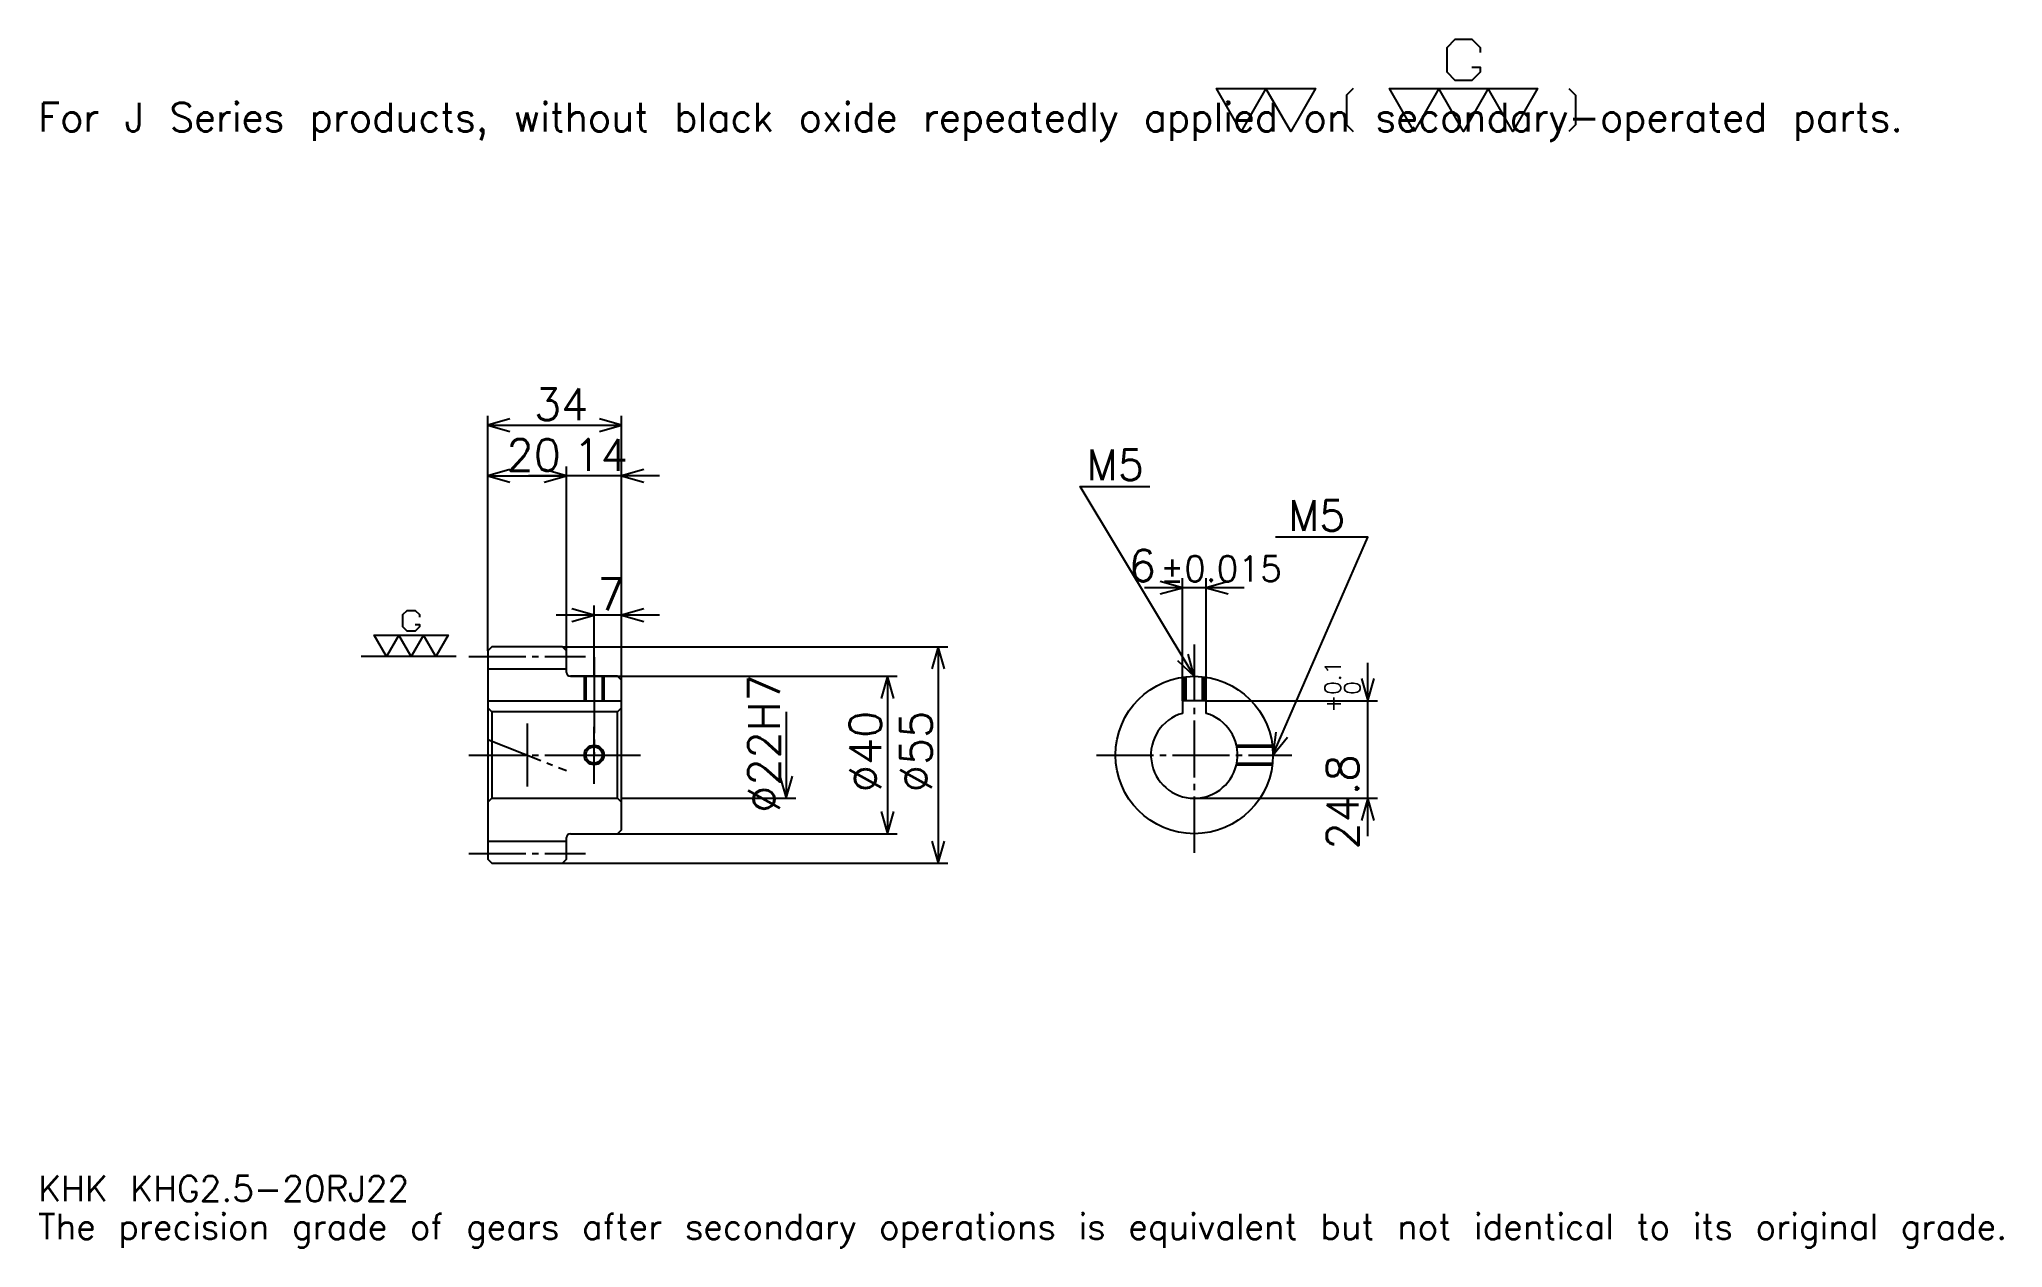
# Model space of a CAD drawing. Extents: x 16 to 515, y 6 to 313.
import ezdxf

# ---------------------------------------------------------------- set-up
doc = ezdxf.new("R2010")
doc.units = 0
doc.linetypes.add('DASHDOT', pattern=[19.304349, 14.478261, -1.608696, 1.608696, -1.608696])
doc.layers.get('0').update_dxf_attribs({"linetype": 'CONTINUOUS'})
doc.layers.add('DASHDOT', color=6, linetype='DASHDOT')
doc.styles.add('KANJI', font='TXT', dxfattribs={"bigfont": 'BIGFONT'})

msp = doc.modelspace()

# ---------------------------------------------------------------- linework, layer by layer
at = {"color": 5}
for p, q in [((130.304352, 158.608704), (130.304352, 217.326096)), ((130.304352, 214.913055), (164.304352, 214.913055)), ((164.304352, 158.608704), (164.304352, 217.326096)), ((130.304352, 202.043488), (150.304352, 202.043488)), ((173.956528, 202.043488), (140.652176, 202.043488)), ((150.304352, 158.608704), (150.304352, 204.456528)), ((306.782593, 144.908707), (306.782593, 176.043488)), ((312.782593, 144.908707), (312.782593, 176.043488)), ((322.434784, 173.630447), (297.130432, 173.630447)), ((173.956528, 166.652191), (147.652176, 166.652191)), ((157.304352, 158.608704), (157.304352, 169.065231)), ((130.304352, 157.608704), (130.304352, 158.608704)), ((149.304352, 158.608704), (164.304352, 158.608704)), ((150.304352, 157.608704), (150.304352, 158.608704)), ((157.304352, 151.108704), (157.304352, 158.608704)), ((157.304352, 151.108704), (157.304352, 158.608704)), ((164.304352, 158.608704), (247.152176, 158.608704)), ((164.304352, 150.108704), (164.304352, 158.608704)), ((244.739136, 158.608704), (244.739136, 103.608704)), ((151.304352, 151.108704), (164.304352, 151.108704)), ((164.304352, 151.108704), (234.282608, 151.108704)), ((231.869568, 151.108704), (231.869568, 111.108704)), ((353.913025, 110.456528), (353.913025, 154.560883)), ((312.782593, 144.908707), (356.32608, 144.908707)), ((206.130432, 142.108704), (206.130432, 120.108704)), ((164.304352, 120.108704), (208.543488, 120.108704)), ((309.782593, 120.108704), (356.32608, 120.108704)), ((151.304352, 111.108704), (164.304352, 111.108704)), ((164.304352, 111.108704), (234.282608, 111.108704)), ((149.304352, 103.608704), (164.304352, 103.608704)), ((164.304352, 103.608704), (247.152176, 103.608704))]:
    msp.add_line(p, q, dxfattribs=at)
at = {"color": 7}
for p, q in [((122.260872, 156.108704), (98.13044, 156.108704)), ((140.304352, 139.152176), (140.304352, 123.065224))]:
    msp.add_line(p, q, dxfattribs=at)
at = {"color": 4}
for p, q in [((130.304352, 152.983704), (150.304352, 152.983704)), ((130.304352, 144.908707), (164.304352, 144.908707)), ((131.304352, 142.108704), (131.304352, 120.108704)), ((163.304352, 142.108704), (164.304352, 143.108704)), ((163.304352, 120.108704), (164.304352, 119.108704)), ((130.304352, 109.233704), (150.304352, 109.233704))]:
    msp.add_line(p, q, dxfattribs=at)
at = {"color": 7}
for points in [[(380.295654, 305.87738), (382.386963, 305.87738), (382.386963, 304.62262), (380.295654, 302.531311), (376.113037, 302.531311), (374.021759, 304.62262), (374.021759, 310.896515), (376.113037, 312.987823), (380.295654, 312.987823), (382.386963, 310.896515), (382.386963, 309.641724)], [(321.739136, 289.565216), (315.46521, 300.440002), (340.560883, 300.440002), (334.286957, 289.565216), (328.013062, 300.440002), (321.739136, 289.565216)], [(350.180878, 300.440002), (348.507843, 298.766968), (348.507843, 291.238251), (350.180878, 289.565216)], [(365.656525, 289.565216), (359.382629, 300.440002), (397.026093, 300.440002), (390.752197, 289.565216), (384.478271, 300.440002), (378.204346, 289.565216), (371.93045, 300.440002), (365.656525, 289.565216)], [(404.973053, 300.440002), (406.646088, 298.766968), (406.646088, 291.238251), (404.973053, 289.565216)], [(111.884789, 164.264786), (112.930435, 164.264786), (112.930435, 163.63739), (111.884789, 162.591751), (109.793488, 162.591751), (108.747833, 163.63739), (108.747833, 166.774353), (109.793488, 167.820007), (111.884789, 167.820007), (112.930435, 166.774353), (112.930435, 166.146973)], [(104.565224, 156.108704), (101.428268, 161.546097), (120.250008, 161.546097), (117.113045, 156.108704), (113.976089, 161.546097), (110.839134, 156.108704), (107.702179, 161.546097), (104.565224, 156.108704)]]:
    msp.add_lwpolyline(points, dxfattribs=at)
at = {"color": 5}
for points in [[(135.934784, 216.521759), (130.304352, 214.913055), (135.934784, 213.304352)], [(158.67392, 213.304352), (164.304352, 214.913055), (158.67392, 216.521759)], [(135.934784, 203.652191), (130.304352, 202.043488), (135.934784, 200.434784)], [(144.67392, 200.434784), (150.304352, 202.043488), (144.67392, 203.652191)], [(144.67392, 200.434784), (150.304352, 202.043488), (144.67392, 203.652191)], [(169.934784, 203.652191), (164.304352, 202.043488), (169.934784, 200.434784)], [(309.782593, 151.108704), (280.826111, 199.369568), (298.521729, 199.369568)], [(329.782593, 131.108704), (353.913025, 186.5), (330.426086, 186.5)], [(301.152161, 172.021744), (306.782593, 173.630447), (301.152161, 175.239136)], [(318.413025, 175.239136), (312.782593, 173.630447), (318.413025, 172.021744)], [(151.67392, 165.043488), (157.304352, 166.652191), (151.67392, 168.26088)], [(169.934784, 168.26088), (164.304352, 166.652191), (169.934784, 165.043488)], [(246.347839, 152.978271), (244.739136, 158.608704), (243.130432, 152.978271)], [(305.506348, 155.1091), (309.782593, 151.108704), (308.265198, 156.764435)], [(233.478271, 145.478271), (231.869568, 151.108704), (230.260864, 145.478271)], [(352.304352, 150.539139), (353.913025, 144.908707), (355.521729, 150.539139)], [(330.556488, 136.913086), (329.782593, 131.108704), (333.506134, 135.628113)], [(204.521744, 125.739136), (206.130432, 120.108704), (207.739136, 125.739136)], [(355.521729, 114.478271), (353.913025, 120.108704), (352.304352, 114.478271)], [(230.260864, 116.739136), (231.869568, 111.108704), (233.478271, 116.739136)], [(243.130432, 109.239136), (244.739136, 103.608704), (246.347839, 109.239136)]]:
    msp.add_lwpolyline(points, dxfattribs=at)
at = {"color": 4}
for points in [[(150.304352, 152.108704), (150.304352, 157.608704), (149.304352, 158.608704), (131.304352, 158.608704), (130.304352, 157.608704), (130.304352, 119.108704)], [(151.304352, 111.108704), (163.304352, 111.108704), (164.304352, 112.108704), (164.304352, 150.108704), (163.304352, 151.108704), (151.304352, 151.108704)], [(154.804352, 151.108704), (154.804352, 144.908707)], [(155.239349, 151.108704), (155.239349, 144.908707)], [(159.369354, 151.108704), (159.369354, 144.908707)], [(159.804352, 151.108704), (159.804352, 144.908707)], [(307.282593, 144.908707), (307.282593, 150.951843)], [(307.71759, 144.908707), (307.71759, 151.001816)], [(311.847595, 144.908707), (311.847595, 151.001816)], [(312.282593, 144.908707), (312.282593, 150.951843)], [(312.782593, 141.691711), (312.782593, 144.908707), (306.782593, 144.908707), (306.782593, 141.691711)], [(130.304352, 119.108704), (131.304352, 120.108704), (163.304352, 120.108704), (163.304352, 142.108704), (131.304352, 142.108704), (130.304352, 143.108704)], [(320.494751, 133.608704), (329.625732, 133.608704)], [(320.587036, 133.173706), (329.67572, 133.173706)], [(320.494751, 128.608704), (329.625732, 128.608704)], [(320.587036, 129.043701), (329.67572, 129.043701)], [(130.304352, 119.108704), (130.304352, 104.608704), (131.304352, 103.608704), (149.304352, 103.608704), (150.304352, 104.608704), (150.304352, 110.108704)]]:
    msp.add_lwpolyline(points, dxfattribs=at)
for centre, radius in [((309.782593, 131.108704), 20), ((157.304352, 131.108704), 2.065)]:
    msp.add_circle(centre, radius, dxfattribs=at)
at = {"color": 7}
msp.add_circle((157.304352, 131.108704), 2.5, dxfattribs=at)
at = {"color": 4}
for centre, radius, start, end in [((151.304352, 152.108704), 1, 180, 270), ((309.782593, 131.108704), 11, 105.82662089, 74.17337911), ((151.304352, 110.108704), 1, 90, 180)]:
    msp.add_arc(centre, radius, start, end, dxfattribs=at)
at = {"layer": 'DASHDOT', "color": 7}
for p, q in [((125.478264, 156.108704), (155.130432, 156.108704)), ((309.782593, 159.152176), (309.782593, 106.282616)), ((157.304352, 151.108704), (157.304352, 131.108704)), ((130.304352, 135.047806), (150.304352, 127.169601)), ((125.478264, 131.108704), (169.130432, 131.108704)), ((284.956543, 131.108704), (334.608704, 131.108704)), ((125.478264, 106.108704), (155.130432, 106.108704))]:
    msp.add_line(p, q, dxfattribs=at)
for points in [[(157.304352, 155.934784), (157.304352, 140.082611)], [(157.304352, 123.782616), (157.304352, 138.434784)], [(149.978271, 131.108704), (164.630432, 131.108704)]]:
    msp.add_lwpolyline(points, dxfattribs=at)

# ---------------------------------------------------------------- texts
at = {"color": 7, "style": 'KANJI'}
for s, height, p in [('For J Series products, without black oxide repeatedly applied on secondary-operated parts.', 7.23913, (16.086956, 289.565216)), ('34', 8.043478, (142.076096, 216.200012)), ('20', 8.043478, (135.076096, 203.330444)), ('14', 8.043478, (152.076096, 203.330444)), ('M5', 7.721739, (282.434784, 200.978271)), ('M5', 7.721739, (333.643494, 188.108704)), ('6', 8.043478, (293.17926, 175.239136)), ('%%p0.015', 6.434783, (301.141327, 175.239136)), ('7', 8.043478, (158.190216, 167.939148)), ('KHK KHG2.5-20RJ22', 6.434783, (16.086956, 17.695652)), ('The precision grade of gears after secondary operations is equivalent but not identical to its original grade.', 6.434783, (16.086956, 8.043478))]:
    msp.add_text(s, height=height, dxfattribs=at).set_placement(p)
for s, height, p in [('%%c22H7', 8.043478, (204.521744, 116.429352)), ('0.1', 4.021739, (346.995667, 146.413574)), ('+', 4.021739, (346.995667, 141.909225)), ('0', 4.021739, (351.982605, 146.413574)), ('%%c40', 8.043478, (230.260864, 121.657616)), ('%%c55', 8.043478, (243.130432, 121.657616)), ('24.8', 8.043478, (351.5, 107.093864))]:
    msp.add_text(s, height=height, rotation=90, dxfattribs=at).set_placement(p)

doc.saveas('drawing.dxf')
